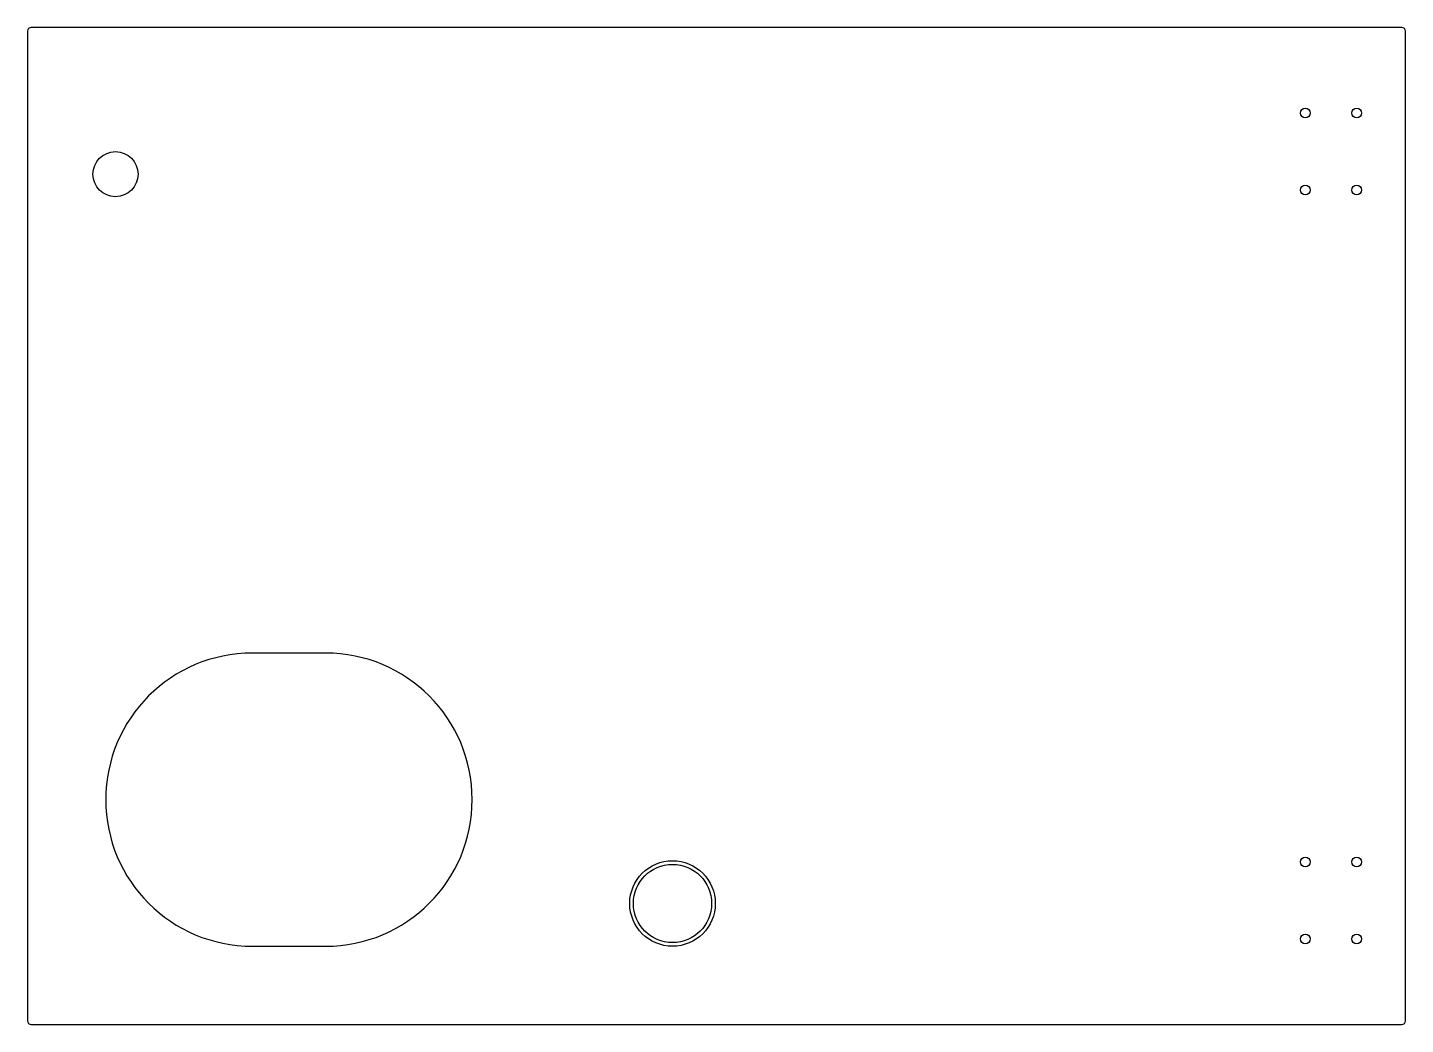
# Model space of a CAD drawing. Header units: millimetres. Extents: x -35 to 529, y -52 to 356.
import ezdxf

# ---------------------------------------------------------------- set-up
doc = ezdxf.new("R2010")
doc.units = ezdxf.units.MM

msp = doc.modelspace()

# ---------------------------------------------------------------- linework, layer by layer
at = {"color": 7, "linetype": 'Continuous', "lineweight": 25}
for p, q in [((527.23, 355.62), (-33.77, 355.62)), ((-35.27, 354.12), (-35.27, -50.88)), ((528.73, -50.88), (528.73, 354.12)), ((86.73, 99.62), (56.73, 99.62)), ((56.73, -20.38), (86.73, -20.38)), ((-33.77, -52.38), (527.23, -52.38))]:
    msp.add_line(p, q, dxfattribs=at)
for centre, radius in [((487.73, 320.62), 2), ((508.73, 320.62), 2), ((0.73, 295.62), 9.25), ((487.73, 289.12), 2), ((508.73, 289.12), 2), ((228.73, -2.88), 17.5), ((228.73, -2.88), 16), ((487.73, 14.12), 2), ((508.73, 14.12), 2), ((487.73, -17.38), 2), ((508.73, -17.38), 2)]:
    msp.add_circle(centre, radius, dxfattribs=at)
for centre, radius, start, end in [((-33.77, 354.12), 1.5, 90, 180), ((527.23, 354.12), 1.5, 0, 90), ((56.73, 39.62), 60, 90, 270), ((86.73, 39.62), 60, 270, 90), ((-33.77, -50.88), 1.5, 180, 270), ((527.23, -50.88), 1.5, 270, 0)]:
    msp.add_arc(centre, radius, start, end, dxfattribs=at)

doc.saveas('drawing.dxf')
